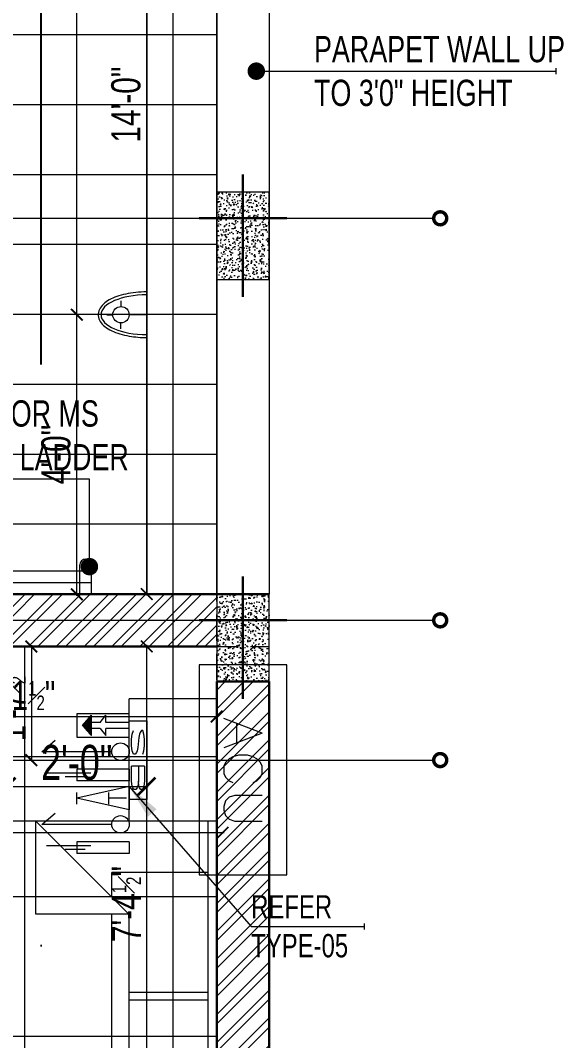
# Model space of a CAD drawing. Header units: inches. Extents: x 3365147 to 3374664, y 1380917 to 1384908.
# Drawn here: x 3371950.1 to 3372043.3, y 1383452.2 to 1383627.3 of the extents above; entities that cross this region are included whole.
import ezdxf
from ezdxf.enums import TextEntityAlignment as Align

# ---------------------------------------------------------------- set-up
doc = ezdxf.new("R2010")
doc.units = ezdxf.units.IN
doc.header["$LTSCALE"] = 18
doc.header["$MEASUREMENT"] = 0
doc.header["$PDSIZE"] = -1
for name, pattern in [('CENTER', [50.79999999999998, 31.75, -6.349999999999998, 6.349999999999998, -6.349999999999998]), ('CONTINOUS', [0]), ('DASHDOT', [1, 0.5, -0.25, 0, -0.25]), ('HIDDEN', [0.375, 0.25, -0.125])]:
    doc.linetypes.add(name, pattern=pattern)
for name, color, linetype, lineweight in [('COLUMN-00 _BC', 1, 'Continuous', 20), ('COLUMN-00 CENTER LINE_BC', 5, 'Continuous', 30), ('COLUMN-00 HATCH_BC', 4, 'Continuous', 9), ('DETAIL-SECTION-00_BC', 2, 'DASHDOT', 25), ('DIM-03_BC', 1, 'Continuous', 9), ('DIM-04_BC', 3, 'Continuous', 9), ('ELECTRICAL-CEILING-POINTS DIM_BC', 230, 'Continuous', 9), ('ELECTRICAL-DIM_BC', 20, 'Continuous', 9), ('ELECTRICAL-ROOF BEAM LINE_BC', 1, 'HIDDEN', 15), ('ELECTRICAL-WALL-POINTS HATCH_BC', 252, 'Continuous', 5), ('ELECTRICAL-WALL-POINTS-00_BC', 20, 'Continuous', 20), ('ELECTRICAL-WALL-POINTS-01_BC', 136, 'Continuous', 9), ('ELECTRICAL-WALL-POINTS-02_BC', 21, 'Continuous', 5), ('ELECTRICAL-WALL-TEXT-01__BC', 4, 'Continuous', 9), ('ELECTRICAL-WALL-TEXT-01_ARROW_BC', 8, 'Continuous', 13), ('FABRICATION-00_BC', 154, 'Continuous', 18), ('FURNITURES-00_BC', 200, 'CONTINOUS', 13), ('GRID LINE-00_BC', 9, 'CENTER', 9), ('GRID LINE-TEXT_BC', 2, 'CONTINOUS', 15), ('INTERIOR-FLOORING TILE-00 (VT)_BC', 125, 'Continuous', 5), ('INTERIOR-FLOORING TILE-04_BC', 199, 'Continuous', 13), ('TEXT-02 _BC', 3, 'CONTINOUS', 18), ('TEXT-02_ARROW_BC', 4, 'Continuous', 13), ('WALL-00_BC', 7, 'Continuous', 30), ('WALL-04_BC', 4, 'Continuous', 15), ('WALL-9 inch BRICK HATCH_BC', 22, 'Continuous', 0)]:
    doc.layers.add(name, color=color, linetype=linetype, lineweight=lineweight)
doc.styles.add('BC-WALL_DIM', font='swisscl.ttf')
doc.styles.add('DIM_BC', font='swisscl.ttf')
doc.styles.add('ROMANS', font='romans.shx', dxfattribs={"width": 0.75})
doc.dimstyles.new('BC-WALL_DIM-02', dxfattribs={"dimtxt": 4, "dimasz": 2, "dimexe": 4.5, "dimexo": 0, "dimgap": 1, "dimtad": 1, "dimdec": 4, "dimzin": 3, "dimdsep": 46, "dimlunit": 4, "dimtxsty": 'BC-WALL_DIM', "dimblk": 'ARCHTICK', "dimcen": 0.0625, "dimdle": 0.25, "dimse1": 1, "dimse2": 1, "dimclrd": 7, "dimclre": 4, "dimclrt": 256, "dimadec": 0, "dimazin": 0, "dimtfac": 0.5, "dimtdec": 4, "dimtix": 1, "dimtofl": 0, "dimtmove": 2, "dimatfit": 2, "dimfxl": 0, "dimfrac": 1, "dimtolj": 1, "dimtzin": 1, "dimlwd": -1, "dimarcsym": 0})
doc.dimstyles.new('DIM_BC', dxfattribs={"dimtxt": 4, "dimasz": 2, "dimexe": 4.5, "dimexo": 0, "dimgap": 1, "dimtad": 1, "dimdec": 4, "dimzin": 3, "dimdsep": 46, "dimlunit": 4, "dimtxsty": 'DIM_BC', "dimblk": 'ARCHTICK', "dimcen": 0.0625, "dimdle": 0.25, "dimse1": 1, "dimse2": 1, "dimclrd": 7, "dimclre": 4, "dimclrt": 256, "dimadec": 0, "dimazin": 0, "dimtfac": 0.5, "dimtdec": 4, "dimtix": 1, "dimtofl": 0, "dimtmove": 2, "dimatfit": 2, "dimfxl": 0, "dimfrac": 1, "dimtolj": 1, "dimtzin": 1, "dimlwd": -1, "dimarcsym": 0})
pattern_1 = [(45, (12, 0), (-2.386485386504598, 2.386485386504598), []), (45, (13.590990255, 0), (-2.386485386504598, 2.386485386504598), [])]

# ---------------------------------------------------------------- blocks, each defined once
blk = doc.blocks.new('*U33')
for p, q in [((21, 0), (-1.066e-13, 0)), ((0, 0), (0, -15.00000000000003)), ((21, 0), (21, -75.00000000000003)), ((81, 0), (21, 0)), ((21, -2.84e-14), (81.00000000000013, 0)), ((81, -75.00000000000003), (81, 0)), ((81.00000000000013, 0), (102.0000000000001, 2.84e-14)), ((102, -14.99999999999997), (102, 0)), ((21, -1.500000000000025), (81.00000000000013, -1.499999999999999)), ((29.80806443442441, -1.499999999999999), (29.80806443442441, -18)), ((50.38149029933265, -1.499999999999999), (50.38149029933276, -15)), ((51.61850970066735, -15), (51.61850970066735, -1.499999999999999)), ((72.1919355655682, -15), (72.1919355655682, -1.499999999999999)), ((21, -15), (-1.066e-13, -15)), ((21, -31.03794134093767), (36.93840230993068, -15.09953903070831)), ((81, -15), (36.93840230993068, -15)), ((36.93840230993068, -15.09953903070831), (36.93840230993068, -31.03794134093767)), ((81.00000000000013, -15), (102.0000000000001, -14.99999999999997)), ((34.03794134069335, -17.99999999999997), (29.80806443442441, -18)), ((81, -18), (36.93840230993068, -17.99999999999997)), ((36.93840230993068, -31.03794134093767), (21, -31.03794134093767)), ((81, -75.00000000000003), (21, -75.00000000000003))]:
    blk.add_line(p, q)
blk = doc.blocks.new('ARCHTICK')
at = {"color": 0, "const_width": 0.15}
blk.add_lwpolyline([(-0.5, -0.5), (0.5, 0.5)], dxfattribs=at)
blk = doc.blocks.new('*D870')
at = {"layer": 'Defpoints', "color": 0, "transparency": 16777216}
for p in [(3371912.508664683, 1383519.844473195), (3371983.758664683, 1383519.844473195), (3371983.758664683, 1383507.844473195)]:
    blk.add_point(p, dxfattribs=at)
at = {"layer": 'DIM-04_BC', "color": 7, "linetype": 'Continuous', "transparency": 16777216}
blk.add_line((3371912.258664683, 1383507.844473195), (3371984.008664683, 1383507.844473195), dxfattribs=at)
at = {"layer": 'DIM-04_BC', "color": 7, "transparency": 16777216, "xscale": 2, "yscale": 2, "zscale": 2, "rotation": 180}
blk.add_blockref('ARCHTICK', (3371912.508664683, 1383507.844473195), dxfattribs=at)
at = {"layer": 'DIM-04_BC', "color": 7, "transparency": 16777216, "xscale": 2, "yscale": 2, "zscale": 2}
blk.add_blockref('ARCHTICK', (3371983.758664683, 1383507.844473195), dxfattribs=at)
at = {"layer": 'DIM-04_BC', "transparency": 16777216, "insert": (3371948.133664683, 1383511.395259565), "char_height": 5, "attachment_point": 5, "style": 'DIM_BC'}
blk.add_mtext('\\A1;5\'-11{\\H0.5x;\\S1#2;}"', dxfattribs=at)
blk = doc.blocks.new('_ArchTick')
at = {"color": 0, "linetype": 'ByBlock', "const_width": 0.15}
blk.add_lwpolyline([(-0.5, -0.5), (0.5, 0.5)], dxfattribs=at)
blk = doc.blocks.new('*D873')
at = {"layer": 'Defpoints', "color": 0, "transparency": 16777216}
for p in [(3371843.32310793, 1383511.686265707), (3371984.758664683, 1383508.844473196), (3371843.32310793, 1383487.886295439)]:
    blk.add_point(p, dxfattribs=at)
at = {"layer": 'DIM-03_BC', "color": 7, "linetype": 'Continuous', "transparency": 16777216}
blk.add_line((3371985.008664683, 1383487.886295439), (3371843.07310793, 1383487.886295439), dxfattribs=at)
at = {"layer": 'DIM-03_BC', "color": 7, "transparency": 16777216, "xscale": 2, "yscale": 2, "zscale": 2, "rotation": 180}
blk.add_blockref('ARCHTICK', (3371843.32310793, 1383487.886295439), dxfattribs=at)
at = {"layer": 'DIM-03_BC', "color": 7, "transparency": 16777216, "xscale": 2, "yscale": 2, "zscale": 2}
blk.add_blockref('ARCHTICK', (3371984.758664683, 1383487.886295439), dxfattribs=at)
at = {"layer": 'DIM-03_BC', "transparency": 16777216, "insert": (3371914.040886306, 1383491.443634889), "char_height": 5, "attachment_point": 5, "style": 'DIM_BC'}
blk.add_mtext('\\A1;11\'-9{\\H0.5x;\\S1#2;}"', dxfattribs=at)
blk = doc.blocks.new('*D875')
at = {"layer": 'Defpoints', "color": 0, "transparency": 16777216}
for p in [(3371971.754714916, 1383519.881154931), (3371983.754713881, 1383519.881154931), (3371983.754717435, 1383431.395666069)]:
    blk.add_point(p, dxfattribs=at)
at = {"layer": 'DIM-04_BC', "color": 7, "linetype": 'Continuous', "transparency": 16777216}
blk.add_line((3371971.754714916, 1383431.145666069), (3371971.754714916, 1383520.131154931), dxfattribs=at)
at = {"layer": 'DIM-04_BC', "color": 7, "transparency": 16777216, "xscale": 2, "yscale": 2, "zscale": 2}
for p, rotation in [((3371971.754714916, 1383519.881154931), 90), ((3371971.754714916, 1383431.395666069), 270)]:
    blk.add_blockref('ARCHTICK', p, dxfattribs=dict(at, rotation=rotation))
at = {"layer": 'DIM-04_BC', "transparency": 16777216, "insert": (3371968.254714915, 1383475.638410499), "char_height": 5, "attachment_point": 5, "rotation": 90, "style": 'DIM_BC'}
blk.add_mtext('\\A1;7\'-4{\\H0.5x;\\S1#2;}"', dxfattribs=at)
blk = doc.blocks.new('*D900')
at = {"layer": 'Defpoints', "color": 0, "transparency": 16777216}
for p in [(3371983.758660439, 1383696.871897448), (3371971.758660454, 1383528.844473196), (3371983.758664669, 1383528.844473196)]:
    blk.add_point(p, dxfattribs=at)
at = {"layer": 'DIM-03_BC', "color": 7, "linetype": 'Continuous', "transparency": 16777216}
blk.add_line((3371971.758660454, 1383697.121897448), (3371971.758660454, 1383528.594473196), dxfattribs=at)
at = {"layer": 'DIM-03_BC', "color": 7, "transparency": 16777216, "xscale": 2, "yscale": 2, "zscale": 2}
for p, rotation in [((3371971.758660454, 1383696.871897448), 90), ((3371971.758660454, 1383528.844473196), 270)]:
    blk.add_blockref('ARCHTICK', p, dxfattribs=dict(at, rotation=rotation))
at = {"layer": 'DIM-03_BC', "transparency": 16777216, "insert": (3371968.198044464, 1383612.858185321), "char_height": 5, "attachment_point": 5, "rotation": 90, "style": 'DIM_BC'}
blk.add_mtext('\\A1;14\'-0"', dxfattribs=at)
blk = doc.blocks.new('*U451')
at = {"linetype": 'CENTER', "ltscale": 0.1}
blk.add_line((1.110223024625157e-16, 0), (10.51656835569302, 0), dxfattribs=at)
at = {"linetype": 'Continuous', "const_width": 0.015}
blk.add_lwpolyline([(10.51648265753448, 5.724587470723463e-17, 1), (10.57306848771253, 5.724587470723463e-17, 1)], format="xyb", close=True, dxfattribs=at)
at = {"layer": 'GRID LINE-TEXT_BC', "style": 'DIM_BC'}
blk.add_attdef('AA', text='', height=0.2, dxfattribs=at).set_placement((-0.2141686873997627, 0), align=Align.MIDDLE_CENTER)
blk = doc.blocks.new('*U446')
at = {"linetype": 'CENTER', "ltscale": 0.1}
blk.add_line((1.110223024625157e-16, 0), (10.51656835569302, 0), dxfattribs=at)
at = {"linetype": 'Continuous', "const_width": 0.015}
blk.add_lwpolyline([(10.51648265753448, 5.724587470723463e-17, 1), (10.57306848771253, 5.724587470723463e-17, 1)], format="xyb", close=True, dxfattribs=at)
at = {"layer": 'GRID LINE-TEXT_BC', "style": 'DIM_BC'}
blk.add_attdef('AA', text='', height=0.2, dxfattribs=at).set_placement((-0.2141686873997627, 0), align=Align.MIDDLE_CENTER)
blk = doc.blocks.new('*U603')
at = {"linetype": 'CENTER', "ltscale": 0.1}
blk.add_line((1.110223024625157e-16, 0), (25.47780267974587, 0), dxfattribs=at)
at = {"layer": 'GRID LINE-TEXT_BC', "style": 'DIM_BC'}
blk.add_attdef('AA', text='', height=0.2, rotation=90.0000000000445, dxfattribs=at).set_placement((-0.2141686873997627, 0), align=Align.MIDDLE_CENTER)
blk = doc.blocks.new('*U628')
at = {"linetype": 'CENTER', "ltscale": 0.1}
blk.add_line((1.110223024625157e-16, 0), (10.51656835569302, 0), dxfattribs=at)
at = {"linetype": 'Continuous', "const_width": 0.015}
blk.add_lwpolyline([(10.51648265753448, 5.724587470723463e-17, 1), (10.57306848771253, 5.724587470723463e-17, 1)], format="xyb", close=True, dxfattribs=at)
at = {"layer": 'GRID LINE-TEXT_BC', "style": 'DIM_BC'}
blk.add_attdef('AA', text='', height=0.2, dxfattribs=at).set_placement((-0.2141686873997627, 0), align=Align.MIDDLE_CENTER)
blk = doc.blocks.new('*D1204')
at = {"layer": 'Defpoints', "color": 0, "transparency": 16777216}
for p in [(3371947.749082603, 1383495.844473196), (3371971.749082603, 1383495.844473196), (3371971.749082603, 1383495.844473196)]:
    blk.add_point(p, dxfattribs=at)
at = {"layer": 'ELECTRICAL-CEILING-POINTS DIM_BC', "color": 7, "transparency": 16777216}
blk.add_line((3371947.499082603, 1383495.844473196), (3371971.999082603, 1383495.844473196), dxfattribs=at)
at = {"layer": 'ELECTRICAL-CEILING-POINTS DIM_BC', "color": 7, "transparency": 16777216, "xscale": 3, "yscale": 3, "zscale": 3, "rotation": 180}
blk.add_blockref('ARCHTICK', (3371947.749082603, 1383495.844473196), dxfattribs=at)
at = {"layer": 'ELECTRICAL-CEILING-POINTS DIM_BC', "color": 7, "transparency": 16777216, "xscale": 3, "yscale": 3, "zscale": 3}
blk.add_blockref('ARCHTICK', (3371971.749082603, 1383495.844473196), dxfattribs=at)
at = {"layer": 'ELECTRICAL-CEILING-POINTS DIM_BC', "transparency": 16777216, "insert": (3371959.749082603, 1383499.917212383), "char_height": 6, "attachment_point": 5, "style": 'DIM_BC'}
blk.add_mtext('\\A1;2\'-0"', dxfattribs=at)
blk = doc.blocks.new('EW-SWITCH BOX_BC')
blk.add_lwpolyline([(4.499999999985447, -0.9999999999931077), (-4.499999999985448, -0.999999999993106), (-4.500000000014551, 0.9999999999640057), (4.499999999985447, 0.9999999999931068)], close=True)
at = {"layer": 'ELECTRICAL-WALL-POINTS-01_BC', "insert": (0, 0), "char_height": 1.5, "attachment_point": 5, "style": 'ROMANS'}
blk.add_mtext('{\\Fromans|c0;\\W3;SB}', dxfattribs=at)
blk = doc.blocks.new('EW-ONE WAY SWITCH_BC')
at = {"ltscale": 20}
for p, q in [((0, 2.000014085308578), (0, 10.00007042653706)), ((8.572304848104729e-16, 10.00007042653706), (1.301817519006041, 8.481739932660373))]:
    blk.add_line(p, q, dxfattribs=at)
blk.add_circle((-1.836922467451013e-16, 1.000007042655018), 1.000007042653561, dxfattribs=at)
blk = doc.blocks.new('EW-AC SHOKET_BC')
at = {"layer": 'ELECTRICAL-WALL-POINTS HATCH_BC'}
h = blk.add_hatch(dxfattribs=at)
h.set_pattern_fill('ANSI31', color=256, scale=0.5, angle=135, style=0)
h.set_pattern_definition([(180, (0, 0), (-1.387778780781446e-17, -0.0625), [])])
h.paths.add_polyline_path([(-1.8181e-12, 8), (-1.750000000001818, 6.5), (1.749999999998181, 6.5)])
blk.add_lwpolyline([(-2.000000000001818, 0), (1.999999999998181, 0), (1.999999999998182, 9), (-2.000000000001818, 9)], close=True)
at = {"layer": 'ELECTRICAL-WALL-POINTS-01_BC'}
for p, q in [((-1.8181e-12, 8), (-1.750000000001818, 6.5)), ((-1.8181e-12, 8), (1.749999999998181, 6.5)), ((-1.750000000001818, 6.5), (-0.5000000000018181, 6.5)), ((-0.5000000000018181, 5), (-0.5000000000018181, 6.5)), ((0.4999999999981819, 6.5), (1.749999999998181, 6.5)), ((0.4999999999981819, 5), (0.4999999999981819, 6.5)), ((-0.5000000000018181, 5), (-1.750000000001818, 4)), ((-1.750000000001818, 4), (-0.5000000000018181, 4)), ((-0.500000000001819, 0), (-0.5000000000018181, 4)), ((0.4999999999981819, 5), (1.749999999998181, 4)), ((0.4999999999981819, 4), (1.749999999998181, 4)), ((0.499999999998181, 0), (0.4999999999981819, 4))]:
    blk.add_line(p, q, dxfattribs=at)
blk = doc.blocks.new('EW-TELEPHONE POINT_BC')
at = {"linetype": 'Continuous'}
for p, q in [((-2, 0), (1.8e-15, 9)), ((2, -9e-16), (1.8e-15, 9)), ((2, -9e-16), (-2, 0))]:
    blk.add_line(p, q, dxfattribs=at)
blk.add_line((-0.9999999999999982, 9), (1.000000000000001, 9))
at = {"layer": 'ELECTRICAL-WALL-POINTS-01_BC'}
for p, q in [((-0.9999999999999998, 3.499999999999998), (1, 3.499999999999998)), ((0, 0.5), (2e-16, 3.499999999999998))]:
    blk.add_line(p, q, dxfattribs=at)
blk = doc.blocks.new('EW-5 AMP SOCKET_BC')
for p, q in [((-1.000007042661309, 0), (-1.000007042661309, 9)), ((-1.000007042661309, 9), (1.000007042653561, 9)), ((1.000007042653561, 0), (1.000007042653561, 9)), ((-1.000007042661309, 0), (1.000007042653561, 0))]:
    blk.add_line(p, q)
at = {"layer": 'ELECTRICAL-WALL-POINTS-01_BC'}
for p, q in [((-0.3333356808896859, 6.608248551434372), (-0.3333356808896859, 14.21097466055653)), ((0.3333356808819374, 7.544261216680753), (0.3333356808819374, 10.97939169005258))]:
    blk.add_line(p, q, dxfattribs=at)
blk = doc.blocks.new('EW-AC OUTDOOR UNIT_BC')
blk.add_lwpolyline([(-18, 15), (-18, 0), (18, 0), (18, 15)], close=True)
for points in [[(-6.293312578036421, 10.80671741817514), (-8.810637609250987, 4.193282581841231)], [(-6.293312578036421, 10.80671741817514), (-3.775987546814576, 4.193282581841231)], [(2.202659402322749, 9.231570397202633), (1.887993773390915, 9.860901655000816), (1.258662515600007, 10.49205178927969), (0.6293312577945473, 10.80671741817514), (-0.6293312578018231, 10.80671741817514), (-1.258662515621834, 10.49205178927969), (-1.88799377342002, 9.860901655000816), (-2.202659402315473, 9.231570397202633), (-2.517325031218204, 8.287573510494441), (-2.517325031218204, 6.712426489521933), (-2.202659402315473, 5.766610726347607), (-1.88799377342002, 5.137279468549424), (-1.258662515621834, 4.507948210736688), (-0.6293312578018231, 4.193282581841231), (0.6293312577945473, 4.193282581841231), (1.258662515600007, 4.507948210736688), (1.887993773390915, 5.137279468549424), (2.202659402322749, 5.766610726347607)], [(4.405318804612762, 10.80671741817514), (4.405318804612762, 6.083095231723747), (4.719984433515492, 5.137279468549424), (5.349315691335504, 4.507948210736688), (6.293312578029143, 4.193282581841231), (6.922643835834606, 4.193282581841231), (7.866640722528246, 4.507948210736688), (8.495971980348259, 5.137279468549424), (8.810637609250987, 6.083095231723747), (8.810637609250987, 10.80671741817514)], [(-7.866640722550073, 6.397760860622838), (-4.719984433537321, 6.397760860622838)]]:
    blk.add_lwpolyline(points)
blk = doc.blocks.new('*U1237')
at = {"ltscale": 20}
blk.add_blockref('EW-AC OUTDOOR UNIT_BC', (0, 0), dxfattribs=at)
blk = doc.blocks.new('*D1346')
at = {"layer": 'Defpoints', "color": 0, "transparency": 16777216}
for p in [(3371971.76143606, 1383519.844473153), (3371951.963399059, 1383500.344473153), (3371971.761439607, 1383500.344473153)]:
    blk.add_point(p, dxfattribs=at)
at = {"layer": 'ELECTRICAL-DIM_BC', "color": 7, "transparency": 16777216}
blk.add_line((3371951.963399059, 1383520.094473153), (3371951.963399059, 1383500.094473153), dxfattribs=at)
at = {"layer": 'ELECTRICAL-DIM_BC', "color": 7, "transparency": 16777216, "xscale": 2, "yscale": 2, "zscale": 2}
for p, rotation in [((3371951.963399059, 1383519.844473153), 90), ((3371951.963399059, 1383500.344473153), 270)]:
    blk.add_blockref('ARCHTICK', p, dxfattribs=dict(at, rotation=rotation))
at = {"layer": 'ELECTRICAL-DIM_BC', "transparency": 16777216, "insert": (3371948.463399058, 1383510.094473151), "char_height": 5, "attachment_point": 5, "rotation": 90, "style": 'BC-WALL_DIM'}
blk.add_mtext('\\A1;1\'-7{\\H0.5x;\\S1#2;}"', dxfattribs=at)
blk = doc.blocks.new('*D1347')
at = {"layer": 'Defpoints', "color": 0, "transparency": 16777216}
for p in [(3371971.761439611, 1383519.844473153), (3371937.86079476, 1383447.857078489), (3371971.769381439, 1383447.857078489)]:
    blk.add_point(p, dxfattribs=at)
at = {"layer": 'ELECTRICAL-DIM_BC', "color": 7, "transparency": 16777216}
blk.add_line((3371937.86079476, 1383520.094473153), (3371937.86079476, 1383447.607078489), dxfattribs=at)
at = {"layer": 'ELECTRICAL-DIM_BC', "color": 7, "transparency": 16777216, "xscale": 2, "yscale": 2, "zscale": 2}
for p, rotation in [((3371937.86079476, 1383519.844473153), 90), ((3371937.86079476, 1383447.857078489), 270)]:
    blk.add_blockref('ARCHTICK', p, dxfattribs=dict(at, rotation=rotation))
at = {"layer": 'ELECTRICAL-DIM_BC', "transparency": 16777216, "insert": (3371934.160925821, 1383483.85077582), "char_height": 5, "attachment_point": 5, "rotation": 90, "style": 'BC-WALL_DIM'}
blk.add_mtext('\\A1;EQ', dxfattribs=at)
blk = doc.blocks.new('*U1335')
at = {"transparency": 33554687}
blk.add_line((0, 0), (44.39532952226315, 0), dxfattribs=at)
at = {"linetype": 'CONTINOUS', "transparency": 33554687, "style": 'DIM_BC'}
for tag, rotation, p in [('1', 269.9999999999997, (-1.804112415015879e-16, -0.317633352561371)), ('2', 269.9999999999988, (44.39532952226315, -0.2869649384067169))]:
    blk.add_attdef(tag, text='', height=0.2, rotation=rotation, dxfattribs=at).set_placement(p, align=Align.MIDDLE_CENTER)
blk = doc.blocks.new('EW-COMPOUND WALL LIGHT_BC')
blk.add_line((9.112710586123285e-13, 0), (-4.529709940470639e-13, 3.023274702813069))
at = {"ltscale": 20}
blk.add_line((4.927180831857994, -2.282618538629322e-13), (-4.927180831858051, -2.273736754432321e-13), dxfattribs=at)
blk.add_circle((-5.666578317686799e-13, 4.42327470281316), 1.39999999999998)
blk.add_open_spline([(3.919422597587028, -4.934149027150708e-16), (3.919422597587028, 0.6384450161248356), (3.886240571498452, 1.276851265010431), (3.69707317533407, 3.068895585618411), (3.45808804819693, 4.178167057647556), (2.780900254802433, 6.080079498354417), (2.346086102663083, 6.873572735011075), (1.540509031184819, 7.740001427009764), (1.235011323623786, 7.977291703959489), (0.5693319713623007, 8.291135297106669), (0.20740182438945, 8.364119354598778), (-0.5091560258747351, 8.30978772698749), (-0.8580905588945245, 8.184296171254129), (-1.493464031663648, 7.782828061402194), (-1.782766559546293, 7.508424804293635), (-2.308911236789998, 6.842002567723537), (-2.54619495492778, 6.449110309078345), (-3.161279140388435, 5.160337164038982), (-3.470162470466756, 4.12922174549638), (-3.833694994223807, 2.046450713189454), (-3.919422597587028, 1.023430174657857), (-3.919422597587028, 1.480244708145212e-15)], degree=3, knots=[1.570796326794897, 1.570796326794897, 1.570796326794897, 1.570796326794897, 1.808479811528694, 1.808479811528694, 2.255914330366457, 2.255914330366457, 2.70334884920422, 2.70334884920422, 2.93898368553105, 2.93898368553105, 3.174618521857881, 3.174618521857881, 3.410253358184711, 3.410253358184711, 3.645888194511541, 3.645888194511541, 3.881523030838371, 3.881523030838371, 4.331381306817332, 4.331381306817332, 4.71238898038469, 4.71238898038469, 4.71238898038469, 4.71238898038469])
at = {"layer": 'ELECTRICAL-WALL-POINTS-01_BC'}
for p, q in [((1.77635683940025e-15, 6.831032937084274), (-4.529709940470639e-13, 5.823274702813251)), ((-2.407758234271567, 4.423274702812705), (-1.400000000000544, 4.42327470281316)), ((2.40775823427032, 4.423274702812703), (1.399999999999411, 4.423274702813158))]:
    blk.add_line(p, q, dxfattribs=at)
at = {"layer": 'ELECTRICAL-WALL-POINTS-02_BC'}
blk.add_ellipse((0, 0), major_axis=(0, -7.838791171355297), ratio=0.4357232391816585, start_param=1.570796326794897, end_param=4.71238898038469, dxfattribs=at)
blk = doc.blocks.new('*D1405')
at = {"layer": 'Defpoints', "color": 0, "transparency": 16777216}
for p in [(3371959.758664693, 1383576.797786586), (3371971.758664669, 1383576.797786586), (3371971.758667252, 1383528.817048949)]:
    blk.add_point(p, dxfattribs=at)
at = {"layer": 'ELECTRICAL-DIM_BC', "color": 7, "transparency": 16777216}
blk.add_line((3371959.758664693, 1383528.567048949), (3371959.758664693, 1383577.047786586), dxfattribs=at)
at = {"layer": 'ELECTRICAL-DIM_BC', "color": 7, "transparency": 16777216, "xscale": 2, "yscale": 2, "zscale": 2}
for p, rotation in [((3371959.758664693, 1383576.797786586), 90), ((3371959.758664693, 1383528.817048949), 270)]:
    blk.add_blockref('ARCHTICK', p, dxfattribs=dict(at, rotation=rotation))
at = {"layer": 'ELECTRICAL-DIM_BC', "transparency": 16777216, "insert": (3371956.198048703, 1383552.807417766), "char_height": 5, "attachment_point": 5, "rotation": 90, "style": 'BC-WALL_DIM'}
blk.add_mtext('\\A1;4\'-0"', dxfattribs=at)
blk = doc.blocks.new('*U477')
at = {"layer": 'COLUMN-00 HATCH_BC'}
h = blk.add_hatch(dxfattribs=at)
h.set_pattern_fill('AR-CONC', color=256, scale=0.25)
h.set_pattern_definition([(49.99999999999999, (-2.582294090840695e-06, 5.996753859275486), (1.793150456501884, -0.1568803374564878), [0.1875, -2.0625]), (355, (-2.582294090840695e-06, 5.996753859275486), (-0.3468783340325, 1.88048033425003), [0.15, -1.65]), (100.45144446, (0.1494266202059092, 5.983680499275486), (1.44627211681778, 1.723599977421574), [0.15935048, -1.75285528]), (46.18420000000002, (-2.582294090840695e-06, 6.496753859275486), (2.668103326678931, -0.4137982019826913), [0.2812499999999999, -3.093749999999999]), (96.63563548999993, (0.2223392802059092, 6.462270591775487), (2.336654864185571, 2.435296501936376), [0.239025855, -2.629284399999999]), (351.1841639899999, (-2.582294090840695e-06, 6.496753859275486), (2.336654862636933, 2.435296500674975), [0.225, -2.4750000025]), (21, (0.2499974177059092, 6.371753859275486), (1.492267630296154, -1.006547226663347), [0.1875, -2.0625]), (326.0000000000001, (0.2499974177059092, 6.371753859275486), (0.6082883298039543, 1.812875112617133), [0.15, -1.65]), (71.45144474, (0.3743530527059091, 6.287874924275486), (2.100555941824928, 0.8063278820158846), [0.159350475, -1.75285528]), (37.50000000000001, (-2.582294090840695e-06, 5.996753859275486), (0.03039963829322667, 0.8322346345782787), [0, -1.63, 0, -1.675, 0, -1.65625]), (7.499999999999999, (-2.582294090840695e-06, 5.996753859275486), (0.6576738436053715, 0.9860292797059006), [0, -0.955, 0, -1.5925, 0, -0.63125]), (327.5, (-0.5575025822940909, 5.996753859275486), (1.334556090431023, -0.0563871793359495), [0, -0.625, 0, -1.95, 0, -2.5875]), (317.5, (-0.8075025822940909, 5.996753859275486), (1.457965423355966, 0.2502624558307941), [0, -0.8125, 0, -1.295, 0, -1.8375])])
h.paths.add_polyline_path([(-4.500002582668346, -4.50162307042774), (4.499997417331654, -4.501623070467758), (4.500000000374255, 10.49837692970323), (-4.499999999625745, 10.49837692974324)])
blk.add_lwpolyline([(-4.500002582668346, -4.50162307042774), (4.499997417331654, -4.501623070467758), (4.500000000374255, 10.49837692970323), (-4.499999999625745, 10.49837692974324)], close=True)
at = {"layer": 'COLUMN-00 CENTER LINE_BC'}
for p, q in [((-2.582668346176685e-06, -7.501623070409551), (3.742553359895269e-10, 13.49837692976143)), ((-7.5, -1.818989403545856e-11), (7.5, -5.820766091346741e-11))]:
    blk.add_line(p, q, dxfattribs=at)

msp = doc.modelspace()

# ---------------------------------------------------------------- hatches: boundary and pattern name
at = {"layer": 'INTERIOR-FLOORING TILE-04_BC'}
h = msp.add_hatch(dxfattribs=at)
h.set_pattern_fill('_USER', color=256, scale=12, double=1, pattern_type=0)
h.set_pattern_definition([(0, (3371983.758662552, 1383696.871897448), (0, 12), []), (90, (3371983.758662552, 1383696.871897448), (-12, 7.347880794884119e-16), [])])
h.paths.add_polyline_path([(3371710.758665606, 1383383.343369881), (3371710.758664667, 1383495.836168481), (3371716.749006038, 1383495.842259876), (3371716.739854222, 1383504.84225057), (3371710.758664667, 1383504.836168481), (3371710.775137144, 1383588.844473196), (3371803.758664668, 1383588.815425879), (3371803.758664668, 1383696.871897447), (3371983.758662552, 1383696.87189775), (3371983.758662553, 1383528.817049251), (3371921.508664683, 1383528.830761072), (3371921.508664683, 1383548.358185318), (3371834.323107929, 1383548.344473194), (3371834.323107932, 1383383.345582907)])
at = {"layer": 'WALL-9 inch BRICK HATCH_BC', "transparency": 33554687}
h = msp.add_hatch(dxfattribs=at)
h.set_pattern_fill('ANSI32', color=256, scale=9)
h.set_pattern_definition(pattern_1)
h.paths.add_polyline_path([(3371983.758662689, 1383528.844473195), (3371921.508664683, 1383528.844473195), (3371921.508664683, 1383548.344473195), (3371834.32310793, 1383548.344473195), (3371834.32310793, 1383534.813802808), (3371843.32310864, 1383534.813802808), (3371843.32310864, 1383539.344473195), (3371912.508664683, 1383539.344473195), (3371912.508664683, 1383519.844473195), (3371983.758661139, 1383519.844473195)])
h = msp.add_hatch(dxfattribs=at)
h.set_pattern_fill('ANSI32', color=256, scale=9)
h.set_pattern_definition(pattern_1)
h.paths.add_polyline_path([(3371992.758664684, 1383513.817048948), (3371983.758664683, 1383513.817048948), (3371983.761439606, 1383431.395666068), (3371992.748380589, 1383431.395666068)])

# ---------------------------------------------------------------- linework, layer by layer
at = {"layer": 'ELECTRICAL-ROOF BEAM LINE_BC'}
for p, q in [((3371834.323115158, 1383528.871897282), (3371992.758668616, 1383528.87189728)), ((3371983.758668616, 1382791.844723353), (3371983.758668615, 1383528.87189728)), ((3371992.758668616, 1382791.844723353), (3371992.758668616, 1383528.87189728)), ((3371834.323115158, 1383519.871897282), (3371992.758668616, 1383519.87189728))]:
    msp.add_line(p, q, dxfattribs=at)
at = {"layer": 'ELECTRICAL-WALL-TEXT-01_ARROW_BC', "transparency": 33554687}
msp.add_line((3372009.045308855, 1383472.307125427), (3372009.045308855, 1383471.307125427), dxfattribs=at)
at = {"layer": 'FABRICATION-00_BC', "transparency": 33554687}
for p, q in [((3371960.281270559, 1383532.844467875), (3371960.281270559, 1383533.844467875)), ((3371962.281270559, 1383528.844467875), (3371962.281270559, 1383533.844467875)), ((3371926.281270559, 1383532.844467875), (3371962.281270559, 1383532.844467875)), ((3371960.281270559, 1383528.844467875), (3371960.281270559, 1383532.844467875)), ((3371926.281270559, 1383530.844467875), (3371962.281270559, 1383530.844467875))]:
    msp.add_line(p, q, dxfattribs=at)
msp.add_arc((3371961.281270559, 1383533.844467875), 1, 0, 180, dxfattribs=at)
at = {"layer": 'INTERIOR-FLOORING TILE-00 (VT)_BC'}
for p, q in [((3371950.758662105, 1383519.844466608), (3371950.758662105, 1383376.631974813)), ((3371843.323108465, 1383500.946517264), (3371983.758664679, 1383500.946517264)), ((3371843.323108356, 1383476.946517264), (3371983.758664679, 1383476.946517264)), ((3371843.323108247, 1383452.946517264), (3371983.758664679, 1383452.946517264))]:
    msp.add_line(p, q, dxfattribs=at)
msp.add_lwpolyline([(3371843.323107932, 1383383.397105793), (3371843.32310864, 1383539.344473195), (3371912.508664683, 1383539.344473195), (3371912.508664683, 1383519.844473195), (3371983.758658552, 1383519.844460925), (3371983.758661324, 1383378.868058472)], dxfattribs=at)
at = {"layer": 'INTERIOR-FLOORING TILE-04_BC'}
msp.add_lwpolyline([(3371710.758665606, 1383383.343369881), (3371710.758664667, 1383495.836168481), (3371716.749006038, 1383495.842259876), (3371716.739854222, 1383504.84225057), (3371710.758664667, 1383504.836168481), (3371710.775137144, 1383588.844473196), (3371803.758664668, 1383588.815425879), (3371803.758664668, 1383696.871897447), (3371983.758662552, 1383696.87189775), (3371983.758662553, 1383528.817049251), (3371921.508664683, 1383528.830761072), (3371921.508664683, 1383548.358185318), (3371834.323107929, 1383548.344473194), (3371834.323107932, 1383383.345582907)], close=True, dxfattribs=at)
at = {"layer": 'TEXT-02_ARROW_BC'}
msp.add_line((3372042.018392943, 1383618.098419212), (3372042.018392943, 1383619.098419212), dxfattribs=at)
at = {"layer": 'WALL-00_BC'}
for p, q in [((3371992.758664683, 1383528.844473195), (3371921.508664683, 1383528.844473195)), ((3371983.758664683, 1383519.844473195), (3371912.508664683, 1383519.844473195)), ((3371983.758664683, 1383513.817048948), (3371992.758664684, 1383513.817048948)), ((3371983.761439606, 1383431.395666069), (3371983.758664683, 1383513.817048948)), ((3371992.758664684, 1383513.817048948), (3371992.748380589, 1383431.395666068))]:
    msp.add_line(p, q, dxfattribs=at)
at = {"layer": 'WALL-04_BC'}
for p, q in [((3371992.758660438, 1383705.871897447), (3371992.758664668, 1383528.844473196)), ((3371983.758664668, 1383528.844473196), (3371983.758660437, 1383696.871897448))]:
    msp.add_line(p, q, dxfattribs=at)

# ---------------------------------------------------------------- block references
at = {"layer": 'COLUMN-00 _BC', "transparency": 33554687, "rotation": 180}
for p in [(3371988.258657523, 1383593.3444732), (3371988.258657519, 1383524.342850128)]:
    msp.add_blockref('*U477', p, dxfattribs=at)
at = {"layer": 'DETAIL-SECTION-00_BC', "transparency": 33554687, "xscale": 22.14566929133859, "yscale": 22.14566929133859, "zscale": 22.14566929133859, "rotation": 90}
msp.add_blockref('*U1335', (3371953.634784808, 1382770.834774496), dxfattribs=at)
at = {"layer": 'ELECTRICAL-WALL-POINTS-00_BC', "color": 4, "transparency": 33554687, "rotation": 90.00000000000001}
msp.add_blockref('EW-COMPOUND WALL LIGHT_BC', (3371971.758664667, 1383576.797786585), dxfattribs=at)
at = {"layer": 'ELECTRICAL-WALL-POINTS-00_BC', "ltscale": 20, "transparency": 33554687}
for name, p, rotation in [('*U1237', (3371980.761439605, 1383498.683447045), 270), ('EW-AC SHOKET_BC', (3371968.761439606, 1383506.299583382), 89.99999999999986), ('EW-TELEPHONE POINT_BC', (3371968.761439606, 1383493.799562254), 89.99999999999991)]:
    msp.add_blockref(name, p, dxfattribs=dict(at, rotation=rotation))
at = {"layer": 'ELECTRICAL-WALL-POINTS-00_BC', "ltscale": 20, "transparency": 33554687, "xscale": 1.5, "yscale": 1.5, "zscale": 1.5}
for name, p, rotation in [('EW-SWITCH BOX_BC', (3371970.261439605, 1383500.344473152), 270), ('EW-ONE WAY SWITCH_BC', (3371968.761439606, 1383501.799572818), 89.99999999999991), ('EW-ONE WAY SWITCH_BC', (3371968.761439606, 1383489.317342012), 89.99999999999991)]:
    msp.add_blockref(name, p, dxfattribs=dict(at, rotation=rotation))
at = {"layer": 'ELECTRICAL-WALL-POINTS-00_BC', "ltscale": 20, "transparency": 33554687, "xscale": -1, "rotation": 90}
for p in [(3371968.761439606, 1383497.799569296), (3371968.761439606, 1383485.317338491)]:
    msp.add_blockref('EW-5 AMP SOCKET_BC', p, dxfattribs=at)
at = {"layer": 'FURNITURES-00_BC', "ltscale": 200, "rotation": 270}
msp.add_blockref('*U33', (3371983.758664648, 1383510.844473195), dxfattribs=at)
at = {"layer": 'GRID LINE-00_BC', "xscale": 39.37007874015748, "yscale": 39.37007874015748, "zscale": 39.37007874015748, "rotation": 270}
msp.add_blockref('*U603', (3371976.258667774, 1383780.556592743), dxfattribs=at)
at = {"layer": 'GRID LINE-00_BC', "xscale": 39.37007874015748, "yscale": 39.37007874015748, "zscale": 39.37007874015748}
for name, p in [('*U446', (3371606.949991824, 1383593.344545741)), ('*U451', (3371606.949991824, 1383524.34292267)), ('*U628', (3371606.949991825, 1383500.354503626))]:
    msp.add_blockref(name, p, dxfattribs=at)

# ---------------------------------------------------------------- texts
at = {"layer": 'ELECTRICAL-WALL-TEXT-01__BC', "transparency": 33554687, "insert": (3371989.671091478, 1383471.807125427), "char_height": 4, "attachment_point": 4, "style": 'DIM_BC'}
msp.add_mtext('REFER \\PTYPE-05', dxfattribs=at)
at = {"layer": 'TEXT-02 _BC', "char_height": 4.5, "attachment_point": 4, "style": 'DIM_BC'}
for s, insert in [('PARAPET WALL UP \\PTO 3\'0" HEIGHT', (3372000.448900078, 1383618.598419212)), ('ALUMINUM OR MS \\PSTAIRCASE LADDER  \\PTO DETAIL \\P ', (3371922.54452426, 1383548.564191192))]:
    msp.add_mtext(s, dxfattribs=dict(at, insert=insert))

# ---------------------------------------------------------------- dimensions: what is measured, and where the dimension line sits
at = {"layer": 'DIM-03_BC', "transparency": 33554687}
dim = msp.add_linear_dim(base=(3371971.758660454, 1383528.844473196), p1=(3371983.758660437, 1383696.871897448), p2=(3371983.758664668, 1383528.844473196), angle=90, dimstyle='DIM_BC', override={"dimtxt": 5, "dimdec": 1, "dimpost": '\\X', "dimfxl": 0.1, "dimfxlon": 1, "dimarcsym": 1}, dxfattribs=at)
dim.commit()
dim.dimension.update_dxf_attribs({"geometry": '*D900', "text_midpoint": (3371968.198044464, 1383612.858185321)})
dim = msp.add_linear_dim(base=(3371843.32310793, 1383487.886295439), p1=(3371984.758664683, 1383508.844473196), p2=(3371843.32310793, 1383511.686265707), dimstyle='DIM_BC', override={"dimtxt": 5, "dimdec": 1, "dimpost": '\\X', "dimfxl": 0.1, "dimfxlon": 1, "dimarcsym": 1}, dxfattribs=at)
dim.commit()
dim.dimension.update_dxf_attribs({"geometry": '*D873', "text_midpoint": (3371914.040886306, 1383491.443634889)})
at = {"layer": 'DIM-04_BC'}
dim = msp.add_linear_dim(base=(3371983.758664683, 1383507.844473195), p1=(3371912.508664683, 1383519.844473195), p2=(3371983.758664683, 1383519.844473195), dimstyle='DIM_BC', override={"dimtxt": 5, "dimdec": 1, "dimpost": '\\X', "dimfxl": 0.1, "dimfxlon": 1, "dimarcsym": 1}, dxfattribs=at)
dim.commit()
dim.dimension.update_dxf_attribs({"geometry": '*D870', "text_midpoint": (3371948.133664683, 1383511.395259565)})
dim = msp.add_linear_dim(base=(3371971.754714916, 1383519.881154931), p1=(3371983.754717433, 1383431.395666068), p2=(3371983.754713879, 1383519.881154931), angle=90, dimstyle='DIM_BC', override={"dimtxt": 5, "dimdec": 1, "dimpost": '\\X', "dimfxl": 0.1, "dimfxlon": 1, "dimarcsym": 1}, dxfattribs=at)
dim.commit()
dim.dimension.update_dxf_attribs({"geometry": '*D875', "text_midpoint": (3371968.254714915, 1383475.638410499)})
at = {"layer": 'ELECTRICAL-CEILING-POINTS DIM_BC', "transparency": 33554687}
dim = msp.add_linear_dim(base=(3371971.749082603, 1383495.844473196), p1=(3371947.749082603, 1383495.844473196), p2=(3371971.749082603, 1383495.844473196), dimstyle='DIM_BC', override={"dimtxt": 6, "dimasz": 3, "dimpost": '\\X', "dimfxl": 3, "dimfxlon": 1, "dimarcsym": 1}, dxfattribs=at)
dim.commit()
dim.dimension.update_dxf_attribs({"geometry": '*D1204', "text_midpoint": (3371959.749082603, 1383499.917212383)})
at = {"layer": 'ELECTRICAL-DIM_BC', "transparency": 33554687}
for base, p1, p2, picture, middle in [((3371959.758664693, 1383576.797786586), (3371971.75866725, 1383528.817048949), (3371971.758664667, 1383576.797786585), '*D1405', (3371956.198048703, 1383552.807417766)), ((3371951.963399059, 1383500.344473153), (3371971.761436058, 1383519.844473152), (3371971.761439605, 1383500.344473152), '*D1346', (3371948.463399058, 1383510.094473151))]:
    dim = msp.add_linear_dim(base=base, p1=p1, p2=p2, angle=90, dimstyle='BC-WALL_DIM-02', override={"dimtxt": 5, "dimpost": '\\X'}, dxfattribs=at)
    dim.commit()
    dim.dimension.update_dxf_attribs({"geometry": picture, "text_midpoint": middle})
dim = msp.add_linear_dim(base=(3371937.86079476, 1383447.857078489), p1=(3371971.761439609, 1383519.844473152), p2=(3371971.769381437, 1383447.857078488), angle=90, text='EQ', dimstyle='BC-WALL_DIM-02', override={"dimtxt": 5, "dimpost": '\\X'}, dxfattribs=at)
dim.commit()
dim.dimension.update_dxf_attribs({"geometry": '*D1347', "text_midpoint": (3371934.160925821, 1383483.85077582)})

# ---------------------------------------------------------------- leaders
at = {"layer": 'ELECTRICAL-WALL-TEXT-01_ARROW_BC', "transparency": 33554687}
msp.add_leader([(3371968.761439606, 1383495.799562254), (3371989.671091478, 1383471.807125427), (3372009.045308855, 1383471.807125427)], dimstyle='DIM_BC', override={"dimasz": 6, "dimgap": 0.5, "dimtad": 0, "dimclrd": 256, "dimfxl": 0, "dimfxlon": 1, "dimarcsym": 1}, dxfattribs=at)
at = {"layer": 'TEXT-02_ARROW_BC'}
for points in [[(3371990.543223389, 1383618.598419212), (3372042.018392943, 1383618.598419212)], [(3371961.918119218, 1383533.558047112), (3371961.918119218, 1383548.564191192), (3371922.54452426, 1383548.564191192)]]:
    msp.add_leader(points, dimstyle='DIM_BC', override={"dimasz": 3, "dimtad": 0, "dimclrd": 256, "dimldrblk": 'Dot', "dimfxl": 0.1, "dimfxlon": 1, "dimarcsym": 1}, dxfattribs=at)

doc.saveas('drawing.dxf')
